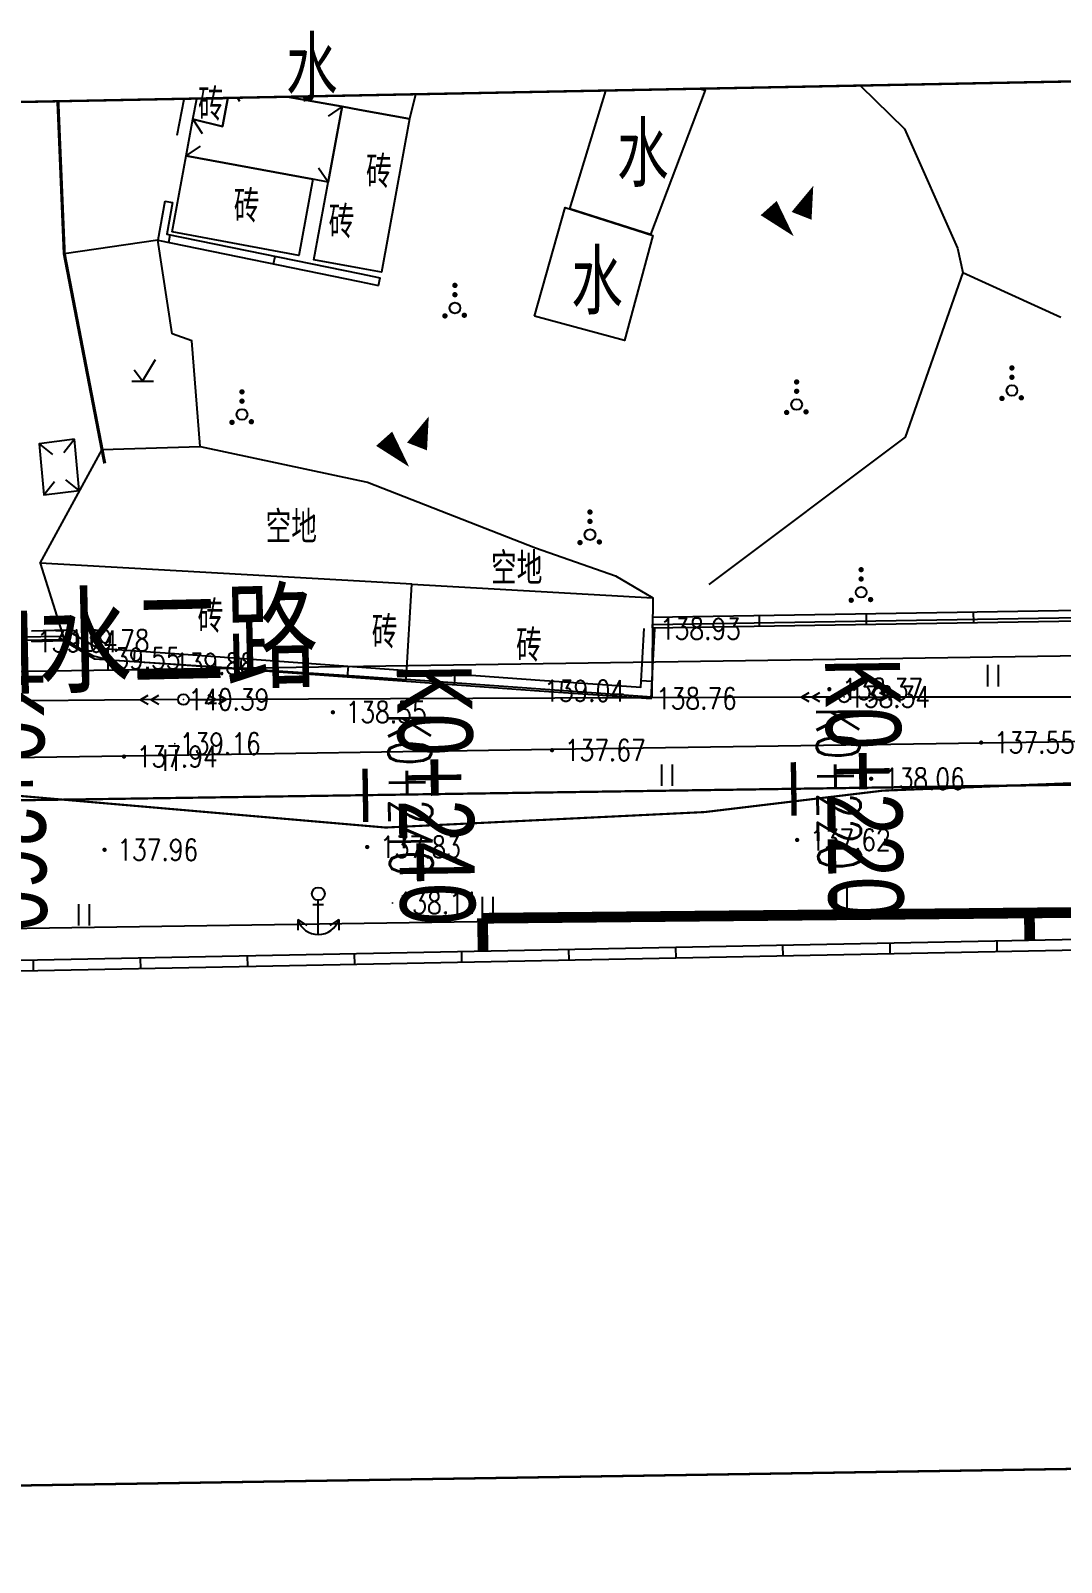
# Model space of a CAD drawing. Extents: x 529262 to 576451, y 2694391 to 2717535.
# Drawn here: x 564599.6 to 564647.8, y 2709980.8 to 2710052.3 of the extents above; entities that cross this region are included whole.
import ezdxf
from ezdxf.enums import TextEntityAlignment as Align
from ezdxf.xclip import XClip

# ---------------------------------------------------------------- set-up
doc = ezdxf.new("R2010")
doc.units = 0
doc.header["$XCLIPFRAME"] = 0
for name, pattern in [('ACAD_ISO12W100', [22, 12, -3, 0.5, -3, 0.5, -3]), ('X2', [10, 8, -2]), ('X3', [5, 4, -1])]:
    doc.linetypes.add(name, pattern=pattern)
for name, color, linetype in [('DLDW', 8, 'Continuous'), ('DLSS', 4, 'Continuous'), ('DMTZ', 8, 'Continuous'), ('GCD', 8, 'Continuous'), ('GPSCOMMON', 7, 'Continuous'), ('GXYZ', 8, 'Continuous'), ('JMD', 8, 'Continuous'), ('PP-COM', 7, 'Continuous'), ('RD-中线', 40, 'Continuous'), ('RD-红线', 7, 'Continuous'), ('RD-路名', 7, 'Continuous'), ('ZBTZ', 8, 'Continuous'), ('ZJ', 7, 'Continuous'), ('桩号标注', 7, 'Continuous'), ('污水管径标注_W10-', 202, 'Continuous'), ('道路中线', 90, 'Continuous')]:
    doc.layers.add(name, color=color, linetype=linetype)
doc.layers.add('SZ-ZH-DIM', color=7, linetype='Continuous', lineweight=0)
doc.layers.add('控制界线1', color=30, linetype='ACAD_ISO12W100', lineweight=35)
doc.styles.add('HZ', font='rs.shx', dxfattribs={"width": 0.8, "bigfont": 'hztxt.shx'})
doc.styles.add('SEMDI', font='smsim.shx', dxfattribs={"width": 0.75, "bigfont": 'smfs.shx'})
doc.styles.add('黑体', font='simhei.ttf')
doc.linetypes.add('1033B', pattern='A,1,[159,AAA.SHX,S=1,R=0,X=0,Y=0],1', length=2)
doc.linetypes.add('10421', pattern='A,2,[150,AAA.SHX,S=0.5,R=0,X=0,Y=0.5],1e-11', length=2)
doc.linetypes.add('10422', pattern='A,0.75,[150,AAA.SHX,S=0.5,R=0,X=0,Y=0.5],1.5,[177,AAA.SHX,S=1,R=0,X=0,Y=0.4],0.75', length=3)
doc.linetypes.add('1161', pattern='A,0,[149,AAA.SHX,S=0.15,R=0,X=0,Y=0],-1.6', length=1.6)

# ---------------------------------------------------------------- blocks, each defined once
blk = doc.blocks.new('A$C19FD0107')
at = {"layer": 'RD-中线', "color": 8, "linetype": 'Continuous'}
blk.add_lwpolyline([(-6145.953, 15629.525), (-6583.681, 15623.036, -0.057862), (-6611.221, 15625.821), (-6627.546, 15629.409, 0.058625), (-6655.452, 15632.188), (-7132.057, 15623.673)], format="xyb", dxfattribs=at)
at = {"layer": 'RD-红线', "color": 8, "linetype": 'Continuous', "flags": 128}
for points in [[(-6280.01, 15633.539), (-6588.425, 15628.967)], [(-6279.846, 15621.54), (-6589.703, 15616.946)]]:
    blk.add_lwpolyline(points, dxfattribs=at)
blk = doc.blocks.new('GC200')
at = {"linetype": 'Continuous', "const_width": 0.2, "flags": 128}
blk.add_lwpolyline([(-0.1, 0, 1), (0.1, 0, 1)], format="xyb", close=True, dxfattribs=at)
blk = doc.blocks.new('gc055')
for p, q in [((-6.94, -2.94), (-6.94, 0.26)), ((-7.44, -0.14), (-6.44, -0.14)), ((-8.84, -1.54), (-8.84, -2.54)), ((-8.84, -1.54), (-8.01, -2.1)), ((-5.03, -1.54), (-5.86, -2.1)), ((-5.03, -1.54), (-5.03, -2.54))]:
    blk.add_line(p, q)
blk.add_circle((-6.94, 0.86), 0.6)
blk.add_arc((-6.94, -0.94), 2, 197.4576, 342.5179)
blk = doc.blocks.new('gc013a')
at = {"linetype": 'Continuous'}
blk.add_line((0.5, 0), (4, 0), dxfattribs=at)
at = {"linetype": 'Continuous', "flags": 128}
for points in [[(2.31, -0.4), (3, 0), (2.31, 0.4)], [(3.31, -0.4), (4, 0), (3.31, 0.4)]]:
    blk.add_lwpolyline(points, dxfattribs=at)
blk = doc.blocks.new('gc170')
at = {"color": 8, "linetype": 'Continuous'}
blk.add_circle((0, 0), 0.5, dxfattribs=at)
blk = doc.blocks.new('gc160')
at = {"color": 8, "const_width": 0.25}
for points in [[(1.58, 3.35, 1), (1.83, 3.35, 1)], [(1.58, 2.48, 1), (1.83, 2.48, 1)], [(0.65, 0.5, 1), (0.9, 0.5, 1)], [(2.46, 0.56, 1), (2.71, 0.56, 1)]]:
    blk.add_lwpolyline(points, format="xyb", close=True, dxfattribs=at)
at = {"color": 8}
blk.add_circle((1.71, 1.24), 0.5, dxfattribs=at)
blk = doc.blocks.new('gc121')
at = {"color": 8}
for p, q in [((-0.5, -1), (-0.5, 1)), ((0.5, -1), (0.5, 1))]:
    blk.add_line(p, q, dxfattribs=at)
blk = doc.blocks.new('gc123')
at = {"color": 8}
for p, q in [((0, 0), (1.2, 2)), ((-1, 0), (1, 0)), ((0, 0), (-0.8, 1))]:
    blk.add_line(p, q, dxfattribs=at)
blk = doc.blocks.new('gc090')
at = {"color": 8}
for points in [[(1.067, 1.447, 0, 1, 0), (0.52, 0.049, 1, 1, 0)], [(-1.016, 0.411, 1, 0, 0), (0.151, -0.902, 0, 0, 0)]]:
    blk.add_lwpolyline(points, format="xyseb", dxfattribs=at)

msp = doc.modelspace()

# ---------------------------------------------------------------- linework, layer by layer
at = {"layer": 'DLDW', "color": 252, "linetype": '10421', "flags": 128}
for points in [[(564617.615, 2710049.31), (564617.333, 2710048.171), (564614.998, 2710048.601)], [(564630.906, 2710049.57), (564631.125, 2710049.509), (564628.576, 2710042.768), (564624.821, 2710043.967), (564626.494, 2710049.483)], [(564614.998, 2710048.601), (564614.186, 2710048.75), (564611.611, 2710049.193)]]:
    msp.add_lwpolyline(points, dxfattribs=at)
msp.add_lwpolyline([(564623.157, 2710038.968), (564624.599, 2710044.038), (564628.684, 2710042.734), (564627.359, 2710037.824)], close=True, dxfattribs=at)
at = {"layer": 'DLSS', "linetype": 'X3', "const_width": 0.15}
msp.add_lwpolyline([(564603.1, 2710032.094), (564601.212, 2710041.878), (564600.915, 2710048.984)], dxfattribs=at)
at = {"layer": 'DLSS', "linetype": 'X2', "const_width": 0.1, "elevation": 139.065, "flags": 128}
for points in [[(564614.998, 2710015.203), (564616.215, 2710015.098), (564631.121, 2710015.821), (564639.419, 2710016.818), (564650.528, 2710017.256), (564660.184, 2710017.649), (564683.411, 2710017.386), (564704.59, 2710016.995), (564817.388, 2710024.229), (564820.313, 2710026.08), (564830.77, 2710029.122)], [(564476.825, 2710025.097), (564480.687, 2710023.339), (564481.408, 2710023.023), (564482.088, 2710022.765), (564494.834, 2710019.263), (564496.675, 2710018.679), (564501.536, 2710017.449), (564504.582, 2710016.864), (564508.49, 2710016.311), (564510.398, 2710016.065), (564512.175, 2710015.946), (564519.632, 2710015.396), (564520.584, 2710015.428), (564521.329, 2710015.546), (564525.105, 2710016.191), (564530.472, 2710017.065), (564531.33, 2710017.159), (564532.553, 2710017.22), (564550.347, 2710017.111), (564575.297, 2710016.133), (564576.502, 2710016.19), (564577.424, 2710016.367), (564585.281, 2710018.762), (564587.045, 2710019.061), (564588.148, 2710019.028), (564588.97, 2710018.903), (564589.632, 2710018.78), (564595.77, 2710016.929), (564596.916, 2710016.73), (564597.967, 2710016.675), (564614.998, 2710015.203)]]:
    msp.add_lwpolyline(points, dxfattribs=at)
at = {"layer": 'DMTZ', "linetype": '1033B', "elevation": 140.093, "flags": 128}
msp.add_lwpolyline([(564638.381, 2710049.716), (564640.445, 2710047.708), (564642.92, 2710042.144), (564643.162, 2710040.996), (564640.468, 2710033.317), (564631.304, 2710026.446)], dxfattribs=at)
at = {"layer": 'DMTZ', "linetype": '10422', "flags": 128}
msp.add_lwpolyline([(564606.488, 2710047.411), (564606.802, 2710049.099)], dxfattribs=at)
at = {"layer": 'GPSCOMMON', "const_width": 0.5}
for points in [[(564653.13, 2710011.179), (564620.736, 2710010.864)], [(564646.264, 2710011.112), (564646.29, 2710009.831)], [(564620.736, 2710010.864), (564620.767, 2710009.324)]]:
    msp.add_lwpolyline(points, dxfattribs=at)
at = {"layer": 'GXYZ', "linetype": 'Continuous'}
for p, q in [((564604.775, 2710021.052), (564571.097, 2710020.768)), ((564635.622, 2710021.18), (564608.775, 2710021.077)), ((564671.617, 2710021.19), (564639.622, 2710021.188))]:
    msp.add_line(p, q, dxfattribs=at)
at = {"layer": 'JMD', "linetype": 'Continuous'}
for p, q in [((564609.293, 2710049.147), (564609.4, 2710048.994)), ((564614.186, 2710048.75), (564613.53, 2710048.292)), ((564607.22, 2710048.157), (564607.655, 2710047.486)), ((564606.907, 2710046.446), (564607.565, 2710046.9)), ((564613.537, 2710045.218), (564613.083, 2710045.877)), ((564605.903, 2710044.325), (564606.258, 2710044.263)), ((564606.087, 2710042.408), (564606.16, 2710042.761)), ((564610.985, 2710041.403), (564611.058, 2710041.756)), ((564615.883, 2710040.399), (564615.956, 2710040.751)), ((564600.033, 2710033.009), (564600.657, 2710032.508)), ((564601.685, 2710033.217), (564601.184, 2710032.593)), ((564600.256, 2710030.62), (564600.756, 2710031.244)), ((564601.908, 2710030.828), (564601.284, 2710031.329)), ((564633.672, 2710024.503), (564633.663, 2710025.002)), ((564638.671, 2710024.585), (564638.663, 2710025.085)), ((564643.67, 2710024.668), (564643.662, 2710025.168)), ((564628.672, 2710024.42), (564628.67, 2710024.57)), ((564633.672, 2710024.503), (564633.669, 2710024.652)), ((564638.671, 2710024.585), (564638.669, 2710024.735)), ((564643.67, 2710024.668), (564643.668, 2710024.818)), ((564604.468, 2710022.849), (564604.504, 2710023.347)), ((564604.468, 2710022.849), (564604.504, 2710023.347)), ((564609.455, 2710022.49), (564609.492, 2710022.988)), ((564609.455, 2710022.49), (564609.492, 2710022.988)), ((564614.442, 2710022.128), (564614.479, 2710022.626)), ((564614.442, 2710022.128), (564614.479, 2710022.626)), ((564619.429, 2710021.766), (564619.465, 2710022.265)), ((564619.429, 2710021.766), (564619.465, 2710022.265)), ((564624.416, 2710021.407), (564624.451, 2710021.906)), ((564624.416, 2710021.407), (564624.451, 2710021.906)), ((564628.65, 2710021.917), (564628.151, 2710021.945)), ((564628.65, 2710021.917), (564628.151, 2710021.945)), ((564614.752, 2710009.205), (564614.762, 2710008.705)), ((564619.751, 2710009.304), (564619.761, 2710008.804)), ((564624.75, 2710009.403), (564624.76, 2710008.903)), ((564629.749, 2710009.502), (564629.759, 2710009.002)), ((564634.748, 2710009.602), (564634.758, 2710009.102)), ((564639.747, 2710009.701), (564639.757, 2710009.201)), ((564644.746, 2710009.8), (564644.756, 2710009.3)), ((564599.755, 2710008.907), (564599.765, 2710008.407)), ((564604.754, 2710009.006), (564604.764, 2710008.506)), ((564609.753, 2710009.105), (564609.763, 2710008.606))]:
    msp.add_line(p, q, dxfattribs=at)
at = {"layer": 'JMD', "linetype": 'Continuous', "flags": 128}
for points in [[(564611.611, 2710049.193), (564614.186, 2710048.75), (564613.537, 2710045.218), (564612.816, 2710045.351), (564606.907, 2710046.446), (564607.22, 2710048.157), (564608.598, 2710047.82), (564608.847, 2710049.139)], [(564605.903, 2710044.325), (564605.585, 2710042.511), (564614.998, 2710040.58)], [(564606.258, 2710044.263), (564606, 2710042.793), (564614.998, 2710040.948)], [(564614.998, 2710040.948), (564615.956, 2710040.751)], [(564614.998, 2710040.58), (564615.883, 2710040.399)], [(564614.998, 2710026.593), (564600.079, 2710027.431), (564601.201, 2710023.875), (564602.577, 2710023.104), (564603.308, 2710022.931), (564614.998, 2710022.156)], [(564614.998, 2710022.156), (564617.168, 2710022.012), (564617.445, 2710026.455), (564614.998, 2710026.593)], [(564628.664, 2710024.92), (564658.067, 2710025.406), (564670.722, 2710025.604), (564679.534, 2710025.73), (564695.737, 2710025.975), (564701.287, 2710026.063)], [(564628.67, 2710024.57), (564658.073, 2710025.056), (564670.727, 2710025.254), (564679.538, 2710025.38), (564695.742, 2710025.625), (564701.225, 2710025.712)], [(564628.67, 2710024.57), (564658.073, 2710025.056), (564670.727, 2710025.254), (564679.538, 2710025.38), (564695.742, 2710025.625), (564701.225, 2710025.712)], [(564477.818, 2710025.189), (564494.476, 2710022.406), (564507.599, 2710022.554), (564526.515, 2710022.902), (564550.689, 2710023.221), (564570.622, 2710023.486), (564589.666, 2710023.71), (564601.201, 2710023.875)], [(564477.842, 2710025.337), (564494.487, 2710022.556), (564507.596, 2710022.704), (564526.512, 2710023.052), (564550.687, 2710023.371), (564570.62, 2710023.636), (564589.664, 2710023.86), (564601.154, 2710024.024)], [(564628.672, 2710024.42), (564658.076, 2710024.906), (564670.73, 2710025.104), (564679.541, 2710025.23), (564695.745, 2710025.475), (564701.295, 2710025.563)], [(564628.672, 2710024.42), (564658.076, 2710024.906), (564670.73, 2710025.104), (564679.541, 2710025.23), (564695.745, 2710025.475), (564701.295, 2710025.563)], [(564599.688, 2710024.285), (564601.306, 2710024.329), (564602.78, 2710023.47), (564606.136, 2710023.232), (564623.417, 2710021.978), (564628.134, 2710021.651), (564628.29, 2710024.392)], [(564599.688, 2710024.285), (564601.306, 2710024.329), (564602.78, 2710023.47), (564606.136, 2710023.232), (564623.417, 2710021.978), (564628.134, 2710021.651), (564628.29, 2710024.392)], [(564599.702, 2710023.785), (564601.177, 2710023.825), (564602.629, 2710022.979), (564606.1, 2710022.733), (564623.382, 2710021.479), (564628.605, 2710021.117), (564628.789, 2710024.364)], [(564599.702, 2710023.785), (564601.177, 2710023.825), (564602.629, 2710022.979), (564606.1, 2710022.733), (564623.382, 2710021.479), (564628.605, 2710021.117), (564628.789, 2710024.364)], [(564829.709, 2710013.472), (564472.921, 2710006.389)], [(564829.719, 2710012.972), (564472.931, 2710005.89)]]:
    msp.add_lwpolyline(points, dxfattribs=at)
at = {"layer": 'JMD', "linetype": 'Continuous'}
msp.add_lwpolyline([(564608.847, 2710049.139), (564608.598, 2710047.82), (564607.22, 2710048.157), (564607.4, 2710049.11)], dxfattribs=at)
at = {"layer": 'JMD', "linetype": 'Continuous', "elevation": 142.716, "flags": 128}
for points in [[(564614.998, 2710041.201), (564612.87, 2710041.592), (564614.186, 2710048.75), (564614.998, 2710048.601)], [(564614.998, 2710048.601), (564617.333, 2710048.171), (564616.017, 2710041.013), (564614.998, 2710041.201)]]:
    msp.add_lwpolyline(points, dxfattribs=at)
at = {"layer": 'JMD', "linetype": 'Continuous'}
for points in [[(564606.253, 2710042.898), (564606.907, 2710046.446), (564612.816, 2710045.351), (564612.162, 2710041.803)], [(564601.685, 2710033.217), (564600.033, 2710033.009), (564600.256, 2710030.62), (564601.908, 2710030.828)]]:
    msp.add_lwpolyline(points, close=True, dxfattribs=at)
at = {"layer": 'JMD', "linetype": 'Continuous', "flags": 128}
msp.add_lwpolyline([(564617.445, 2710026.455), (564628.686, 2710025.82), (564628.642, 2710021.181), (564617.168, 2710022.012)], close=True, dxfattribs=at)
at = {"layer": 'SZ-ZH-DIM', "color": 0, "const_width": 0.25, "elevation": 140}
for points in [[(564615.289, 2710015.351), (564615.252, 2710017.851)], [(564635.287, 2710015.648), (564635.25, 2710018.148)]]:
    msp.add_lwpolyline(points, dxfattribs=at)
at = {"layer": 'ZBTZ', "linetype": '1161'}
for points in [[(564606.242, 2710038.146), (564605.585, 2710042.511), (564601.212, 2710041.878)], [(564602.975, 2710032.744), (564607.549, 2710032.88), (564607.161, 2710037.806), (564606.242, 2710038.146)]]:
    msp.add_lwpolyline(points, dxfattribs=at)
at = {"layer": 'ZBTZ', "linetype": '1161', "elevation": 140.093, "flags": 128}
msp.add_lwpolyline([(564643.162, 2710040.996), (564647.744, 2710038.916)], dxfattribs=at)
at = {"layer": 'ZBTZ', "linetype": '1161', "flags": 128}
for points in [[(564607.549, 2710032.88), (564614.998, 2710031.289)], [(564600.079, 2710027.431), (564602.975, 2710032.744)], [(564614.998, 2710031.289), (564615.368, 2710031.21), (564623.204, 2710028.153), (564626.948, 2710026.841), (564628.686, 2710025.82), (564628.686, 2710025.82)]]:
    msp.add_lwpolyline(points, dxfattribs=at)
at = {"layer": '控制界线1', "color": 252, "linetype": 'Continuous', "flags": 128}
for points in [[(564755.82, 2710052.009), (564381.075, 2710044.69), (564375.334, 2709980.803), (564584.871, 2709984.176), (564781.181, 2709987.275)], [(564755.82, 2710052.009), (564381.075, 2710044.69), (564375.334, 2709980.803), (564584.871, 2709984.176), (564781.181, 2709987.275)], [(564755.82, 2710052.009), (564381.075, 2710044.69), (564375.334, 2709980.803), (564584.871, 2709984.176), (564781.181, 2709987.275)], [(564696.282, 2710050.846), (564381.075, 2710044.69), (564375.334, 2709980.803), (564584.871, 2709984.176), (564701.191, 2709986.012)], [(564696.282, 2710050.846), (564381.075, 2710044.69), (564375.334, 2709980.803), (564584.871, 2709984.176), (564701.191, 2709986.012)], [(564696.282, 2710050.846), (564381.075, 2710044.69), (564375.334, 2709980.803), (564584.871, 2709984.176), (564701.191, 2709986.012)]]:
    msp.add_lwpolyline(points, dxfattribs=at)
at = {"layer": '桩号标注', "const_width": 0.25}
for points in [[(564615.289, 2710015.351), (564615.252, 2710017.851)], [(564635.287, 2710015.648), (564635.25, 2710018.148)]]:
    msp.add_lwpolyline(points, dxfattribs=at)
at = {"layer": '污水管径标注_W10-'}
msp.add_lwpolyline([(564504.036, 2710016.969), (564524.034, 2710017.266), (564544.031, 2710017.562), (564564.029, 2710017.859), (564584.027, 2710018.155), (564604.025, 2710018.452), (564624.023, 2710018.748), (564644.02, 2710019.044), (564664.018, 2710019.341), (564684.016, 2710019.637), (564704.014, 2710019.934), (564724.012, 2710020.23), (564744.009, 2710020.527), (564764.007, 2710020.854), (564784.004, 2710021.181), (564804.002, 2710021.45), (564824, 2710021.718)], dxfattribs=at)
at = {"layer": '道路中线'}
msp.add_lwpolyline([(564377.047, 2710013.07), (564855.244, 2710020.159)], dxfattribs=at)

# ---------------------------------------------------------------- block references
at = {"layer": 'DLSS', "linetype": 'Continuous', "xscale": 0.5, "yscale": 0.5}
msp.add_blockref('gc055', (564616.54, 2710011.573, 113.566), dxfattribs=at)
msp.add_blockref('gc055', (564616.54, 2710011.573, 113.566), dxfattribs=at)
at = {"layer": 'DMTZ', "linetype": 'Continuous', "rotation": 0.0144706363646482}
for p in [(564635.113, 2710043.598, -0.055), (564617.161, 2710032.833, -0.055)]:
    msp.add_blockref('gc090', p, dxfattribs=at)
at = {"layer": 'GCD', "linetype": 'Continuous'}
ref = msp.add_blockref('GC200', (564599.698, 2710023.788, 139.643), dxfattribs=dict(at, xscale=0.1999999999534339, yscale=0.1999999999534339, zscale=0.1999999999534339))
ref.add_attrib('height', '139.64', dxfattribs={"linetype": 'Continuous', "height": 1, "style": 'HZ', "width": 0.8}).set_placement((564599.938, 2710023.788, 139.643), align=Align.MIDDLE_LEFT)
ref = msp.add_blockref('GC200', (564599.698, 2710023.788, 139.643), dxfattribs=dict(at, xscale=0.1999999999534339, yscale=0.1999999999534339, zscale=0.1999999999534339))
ref.add_attrib('height', '139.64', dxfattribs={"linetype": 'Continuous', "height": 1, "style": 'HZ', "width": 0.8}).set_placement((564599.938, 2710023.788, 139.643), align=Align.MIDDLE_LEFT)
ref = msp.add_blockref('GC200', (564601.173, 2710023.828, 139.775), dxfattribs=dict(at, xscale=0.1999999999534339, yscale=0.1999999999534339, zscale=0.1999999999534339))
ref.add_attrib('height', '139.78', dxfattribs={"linetype": 'Continuous', "height": 1, "style": 'HZ', "width": 0.8}).set_placement((564601.413, 2710023.828, 139.775), align=Align.MIDDLE_LEFT)
ref = msp.add_blockref('GC200', (564601.173, 2710023.828, 139.775), dxfattribs=dict(at, xscale=0.1999999999534339, yscale=0.1999999999534339, zscale=0.1999999999534339))
ref.add_attrib('height', '139.78', dxfattribs={"linetype": 'Continuous', "height": 1, "style": 'HZ', "width": 0.8}).set_placement((564601.413, 2710023.828, 139.775), align=Align.MIDDLE_LEFT)
ref = msp.add_blockref('GC200', (564628.785, 2710024.367, 138.925), dxfattribs=dict(at, xscale=0.1999999999534339, yscale=0.1999999999534339, zscale=0.1999999999534339))
ref.add_attrib('height', '138.93', dxfattribs={"linetype": 'Continuous', "height": 1, "style": 'HZ', "width": 0.8}).set_placement((564629.025, 2710024.367, 138.925), align=Align.MIDDLE_LEFT)
ref = msp.add_blockref('GC200', (564628.785, 2710024.367, 138.925), dxfattribs=dict(at, xscale=0.1999999999534339, yscale=0.1999999999534339, zscale=0.1999999999534339))
ref.add_attrib('height', '138.93', dxfattribs={"linetype": 'Continuous', "height": 1, "style": 'HZ', "width": 0.8}).set_placement((564629.025, 2710024.367, 138.925), align=Align.MIDDLE_LEFT)
ref = msp.add_blockref('GC200', (564602.625, 2710022.982, 139.545), dxfattribs=dict(at, xscale=0.1999999999534339, yscale=0.1999999999534339, zscale=0.1999999999534339))
ref.add_attrib('height', '139.55', dxfattribs={"linetype": 'Continuous', "height": 1, "style": 'HZ', "width": 0.8}).set_placement((564602.865, 2710022.982, 139.545), align=Align.MIDDLE_LEFT)
ref = msp.add_blockref('GC200', (564602.625, 2710022.982, 139.545), dxfattribs=dict(at, xscale=0.1999999999534339, yscale=0.1999999999534339, zscale=0.1999999999534339))
ref.add_attrib('height', '139.55', dxfattribs={"linetype": 'Continuous', "height": 1, "style": 'HZ', "width": 0.8}).set_placement((564602.865, 2710022.982, 139.545), align=Align.MIDDLE_LEFT)
ref = msp.add_blockref('GC200', (564606.096, 2710022.736, 139.878), dxfattribs=dict(at, xscale=0.1999999999534339, yscale=0.1999999999534339, zscale=0.1999999999534339))
ref.add_attrib('height', '139.88', dxfattribs={"linetype": 'Continuous', "height": 1, "style": 'HZ', "width": 0.8}).set_placement((564606.336, 2710022.736, 139.878), align=Align.MIDDLE_LEFT)
ref = msp.add_blockref('GC200', (564606.096, 2710022.736, 139.878), dxfattribs=dict(at, xscale=0.1999999999534339, yscale=0.1999999999534339, zscale=0.1999999999534339))
ref.add_attrib('height', '139.88', dxfattribs={"linetype": 'Continuous', "height": 1, "style": 'HZ', "width": 0.8}).set_placement((564606.336, 2710022.736, 139.878), align=Align.MIDDLE_LEFT)
ref = msp.add_blockref('GC200', (564606.773, 2710021.074, 140.385), dxfattribs=dict(at, xscale=0.1999999999534339, yscale=0.1999999999534339, zscale=0.1999999999534339))
ref.add_attrib('height', '140.39', dxfattribs={"linetype": 'Continuous', "height": 1, "style": 'HZ', "width": 0.8}).set_placement((564607.013, 2710021.074, 140.385), align=Align.MIDDLE_LEFT)
ref = msp.add_blockref('GC200', (564606.773, 2710021.074, 140.385), dxfattribs=dict(at, xscale=0.1999999999534339, yscale=0.1999999999534339, zscale=0.1999999999534339))
ref.add_attrib('height', '140.39', dxfattribs={"linetype": 'Continuous', "height": 1, "style": 'HZ', "width": 0.8}).set_placement((564607.013, 2710021.074, 140.385), align=Align.MIDDLE_LEFT)
ref = msp.add_blockref('GC200', (564623.378, 2710021.482, 139.044), dxfattribs=dict(at, xscale=0.1999999999534339, yscale=0.1999999999534339, zscale=0.1999999999534339))
ref.add_attrib('height', '139.04', dxfattribs={"linetype": 'Continuous', "height": 1, "style": 'HZ', "width": 0.8}).set_placement((564623.618, 2710021.482, 139.044), align=Align.MIDDLE_LEFT)
ref = msp.add_blockref('GC200', (564623.378, 2710021.482, 139.044), dxfattribs=dict(at, xscale=0.1999999999534339, yscale=0.1999999999534339, zscale=0.1999999999534339))
ref.add_attrib('height', '139.04', dxfattribs={"linetype": 'Continuous', "height": 1, "style": 'HZ', "width": 0.8}).set_placement((564623.618, 2710021.482, 139.044), align=Align.MIDDLE_LEFT)
ref = msp.add_blockref('GC200', (564628.601, 2710021.12, 138.759), dxfattribs=dict(at, xscale=0.1999999999534339, yscale=0.1999999999534339, zscale=0.1999999999534339))
ref.add_attrib('height', '138.76', dxfattribs={"linetype": 'Continuous', "height": 1, "style": 'HZ', "width": 0.8}).set_placement((564628.841, 2710021.12, 138.759), align=Align.MIDDLE_LEFT)
ref = msp.add_blockref('GC200', (564628.601, 2710021.12, 138.759), dxfattribs=dict(at, xscale=0.1999999999534339, yscale=0.1999999999534339, zscale=0.1999999999534339))
ref.add_attrib('height', '138.76', dxfattribs={"linetype": 'Continuous', "height": 1, "style": 'HZ', "width": 0.8}).set_placement((564628.841, 2710021.12, 138.759), align=Align.MIDDLE_LEFT)
ref = msp.add_blockref('GC200', (564636.929, 2710021.554, 138.365), dxfattribs=dict(at, xscale=0.5, yscale=0.5, zscale=0.5))
ref.add_attrib('height', '138.37', dxfattribs={"linetype": 'Continuous', "height": 1, "style": 'HZ', "width": 0.8}).set_placement((564637.529, 2710021.554, 138.365), align=Align.MIDDLE_LEFT)
ref = msp.add_blockref('GC200', (564637.619, 2710021.193, 138.335), dxfattribs=dict(at, xscale=0.1999999999534339, yscale=0.1999999999534339, zscale=0.1999999999534339))
ref.add_attrib('height', '138.34', dxfattribs={"linetype": 'Continuous', "height": 1, "style": 'HZ', "width": 0.8}).set_placement((564637.859, 2710021.193, 138.335), align=Align.MIDDLE_LEFT)
ref = msp.add_blockref('GC200', (564637.619, 2710021.193, 138.335), dxfattribs=dict(at, xscale=0.1999999999534339, yscale=0.1999999999534339, zscale=0.1999999999534339))
ref.add_attrib('height', '138.34', dxfattribs={"linetype": 'Continuous', "height": 1, "style": 'HZ', "width": 0.8}).set_placement((564637.859, 2710021.193, 138.335), align=Align.MIDDLE_LEFT)
ref = msp.add_blockref('GC200', (564613.753, 2710020.477, 138.547), dxfattribs=dict(at, xscale=0.5, yscale=0.5, zscale=0.5))
ref.add_attrib('height', '138.55', dxfattribs={"linetype": 'Continuous', "height": 1, "style": 'HZ', "width": 0.8}).set_placement((564614.353, 2710020.477, 138.547), align=Align.MIDDLE_LEFT)
ref = msp.add_blockref('GC200', (564606.371, 2710019.012, 139.159), dxfattribs=dict(at, xscale=0.1999999999534339, yscale=0.1999999999534339, zscale=0.1999999999534339))
ref.add_attrib('height', '139.16', dxfattribs={"linetype": 'Continuous', "height": 1, "style": 'HZ', "width": 0.8}).set_placement((564606.611, 2710019.012, 139.159), align=Align.MIDDLE_LEFT)
ref = msp.add_blockref('GC200', (564606.371, 2710019.012, 139.159), dxfattribs=dict(at, xscale=0.1999999999534339, yscale=0.1999999999534339, zscale=0.1999999999534339))
ref.add_attrib('height', '139.16', dxfattribs={"linetype": 'Continuous', "height": 1, "style": 'HZ', "width": 0.8}).set_placement((564606.611, 2710019.012, 139.159), align=Align.MIDDLE_LEFT)
ref = msp.add_blockref('GC200', (564644.017, 2710019.063, 137.55), dxfattribs=dict(at, xscale=0.5, yscale=0.5, zscale=0.5))
ref.add_attrib('height', '137.55', dxfattribs={"linetype": 'Continuous', "height": 1, "style": 'HZ', "width": 0.8}).set_placement((564644.617, 2710019.063, 137.55), align=Align.MIDDLE_LEFT)
ref = msp.add_blockref('GC200', (564604.001, 2710018.409, 137.94), dxfattribs=dict(at, xscale=0.5, yscale=0.5, zscale=0.5))
ref.add_attrib('height', '137.94', dxfattribs={"linetype": 'Continuous', "height": 1, "style": 'HZ', "width": 0.8}).set_placement((564604.601, 2710018.409, 137.94), align=Align.MIDDLE_LEFT)
ref = msp.add_blockref('GC200', (564623.983, 2710018.707, 137.67), dxfattribs=dict(at, xscale=0.5, yscale=0.5, zscale=0.5))
ref.add_attrib('height', '137.67', dxfattribs={"linetype": 'Continuous', "height": 1, "style": 'HZ', "width": 0.8}).set_placement((564624.583, 2710018.707, 137.67), align=Align.MIDDLE_LEFT)
ref = msp.add_blockref('GC200', (564638.882, 2710017.374, 138.057), dxfattribs=dict(at, xscale=0.5, yscale=0.5, zscale=0.5))
ref.add_attrib('height', '138.06', dxfattribs={"linetype": 'Continuous', "height": 1, "style": 'HZ', "width": 0.8}).set_placement((564639.482, 2710017.374, 138.057), align=Align.MIDDLE_LEFT)
ref = msp.add_blockref('GC200', (564635.425, 2710014.519, 137.62), dxfattribs=dict(at, xscale=0.5, yscale=0.5, zscale=0.5))
ref.add_attrib('height', '137.62', dxfattribs={"linetype": 'Continuous', "height": 1, "style": 'HZ', "width": 0.8}).set_placement((564636.025, 2710014.519, 137.62), align=Align.MIDDLE_LEFT)
ref = msp.add_blockref('GC200', (564603.091, 2710014.059, 137.96), dxfattribs=dict(at, xscale=0.5, yscale=0.5, zscale=0.5))
ref.add_attrib('height', '137.96', dxfattribs={"linetype": 'Continuous', "height": 1, "style": 'HZ', "width": 0.8}).set_placement((564603.691, 2710014.059, 137.96), align=Align.MIDDLE_LEFT)
ref = msp.add_blockref('GC200', (564615.355, 2710014.188, 137.83), dxfattribs=dict(at, xscale=0.5, yscale=0.5, zscale=0.5))
ref.add_attrib('height', '137.83', dxfattribs={"linetype": 'Continuous', "height": 1, "style": 'HZ', "width": 0.8}).set_placement((564615.955, 2710014.188, 137.83), align=Align.MIDDLE_LEFT)
ref = msp.add_blockref('GC200', (564616.536, 2710011.576, 138.112), dxfattribs=dict(at, xscale=0.1999999999534339, yscale=0.1999999999534339, zscale=0.1999999999534339))
ref.add_attrib('height', '138.11', dxfattribs={"linetype": 'Continuous', "height": 1, "style": 'HZ', "width": 0.8}).set_placement((564616.776, 2710011.576, 138.112), align=Align.MIDDLE_LEFT)
ref = msp.add_blockref('GC200', (564616.536, 2710011.576, 138.112), dxfattribs=dict(at, xscale=0.1999999999534339, yscale=0.1999999999534339, zscale=0.1999999999534339))
ref.add_attrib('height', '138.11', dxfattribs={"linetype": 'Continuous', "height": 1, "style": 'HZ', "width": 0.8}).set_placement((564616.776, 2710011.576, 138.112), align=Align.MIDDLE_LEFT)
at = {"layer": 'GXYZ', "linetype": 'Continuous'}
for p, xscale, yscale, rotation in [((564637.622, 2710021.188), 0.4999999999992992, 0.4999999999992992, 180.2206371065588), ((564637.622, 2710021.188), 0.5000000000287828, 0.5000000000287828, 0.003550684514269997), ((564606.775, 2710021.069), 0.4999999999876125, 0.4999999999876125, 180.4896189450019), ((564606.775, 2710021.069), 0.4999999999992992, 0.4999999999992992, 0.2206371065587589)]:
    msp.add_blockref('gc013a', p, dxfattribs=dict(at, xscale=xscale, yscale=yscale, rotation=rotation))
at = {"layer": 'GXYZ', "linetype": 'Continuous', "xscale": 0.5, "yscale": 0.5}
for p in [(564637.622, 2710021.188), (564606.775, 2710021.069)]:
    msp.add_blockref('gc170', p, dxfattribs=at)
at = {"layer": 'PP-COM'}
ref = msp.add_blockref('A$C19FD0107', (570997.993, 2694390.603), dxfattribs=at)
XClip(ref).set_block_clipping_path([(-9366.4383134884, 14428.6043910822), (-3328.4480743363, 17452.7484863754)])
at = {"layer": 'ZBTZ', "linetype": 'Continuous', "xscale": 0.5, "yscale": 0.5}
for name, p in [('gc160', (564618.596, 2710038.726)), ('gc123', (564604.87, 2710035.938)), ('gc160', (564644.599, 2710034.873)), ('gc160', (564634.549, 2710034.219)), ('gc160', (564608.655, 2710033.757)), ('gc160', (564624.901, 2710028.147)), ('gc160', (564637.562, 2710025.458)), ('gc121', (564644.58, 2710022.185)), ('gc121', (564644.58, 2710022.185)), ('gc121', (564606.19, 2710018.242)), ('gc121', (564629.357, 2710017.537)), ('gc121', (564637.517, 2710011.777)), ('gc121', (564637.517, 2710011.777)), ('gc121', (564602.139, 2710011.027)), ('gc121', (564620.986, 2710011.364))]:
    msp.add_blockref(name, p, dxfattribs=at)

# ---------------------------------------------------------------- texts
at = {"layer": 'DLDW', "color": 252, "linetype": '10421', "style": 'HZ', "width": 0.8}
msp.add_text('水', height=3, rotation=0.01447, dxfattribs=at).set_placement((564612.769, 2710050.636, -0.055), align=Align.MIDDLE)
for p in [(564628.223, 2710046.651), (564626.084, 2710040.695)]:
    msp.add_text('水', height=3, dxfattribs=at).set_placement(p, align=Align.MIDDLE)
at = {"layer": 'JMD', "linetype": 'Continuous', "style": 'HZ', "width": 0.8}
for p in [(564608.661, 2710048.841), (564616.501, 2710045.698), (564610.329, 2710044.092), (564614.754, 2710043.359), (564608.634, 2710024.943), (564616.767, 2710024.212), (564623.507, 2710023.589)]:
    msp.add_text('砖', height=1.5, dxfattribs=at).set_placement(p, align=Align.MIDDLE_RIGHT)
at = {"layer": 'RD-路名', "color": 7, "style": '黑体', "width": 0.8}
msp.add_text('山水二路', height=4, rotation=1.30936, dxfattribs=at).set_placement((564604.339, 2710023.952), align=Align.MIDDLE)
at = {"layer": 'SZ-ZH-DIM', "color": 0, "style": 'HZ', "width": 0.7}
for s, p in [('K0+240', (564615.77, 2710016.609, 140)), ('K0+220', (564635.768, 2710016.905, 140))]:
    msp.add_text(s, height=2, rotation=270.84931, dxfattribs=at).set_placement(p, align=Align.BOTTOM_CENTER)
at = {"layer": 'ZJ', "color": 8, "linetype": 'Continuous', "style": 'HZ', "width": 0.8}
for p in [(564611.809, 2710029.204), (564622.334, 2710027.272)]:
    msp.add_text('空地', height=1.5, dxfattribs=at).set_placement(p, align=Align.MIDDLE)
at = {"layer": '桩号标注', "style": 'SEMDI', "width": 0.75}
for s, p in [('K0+220', (564635.768, 2710016.905)), ('K0+260', (564595.772, 2710016.312)), ('K0+240', (564615.77, 2710016.609))]:
    msp.add_text(s, height=3.5, rotation=270.84931, dxfattribs=at).set_placement(p, align=Align.BOTTOM_CENTER)

doc.saveas('drawing.dxf')
